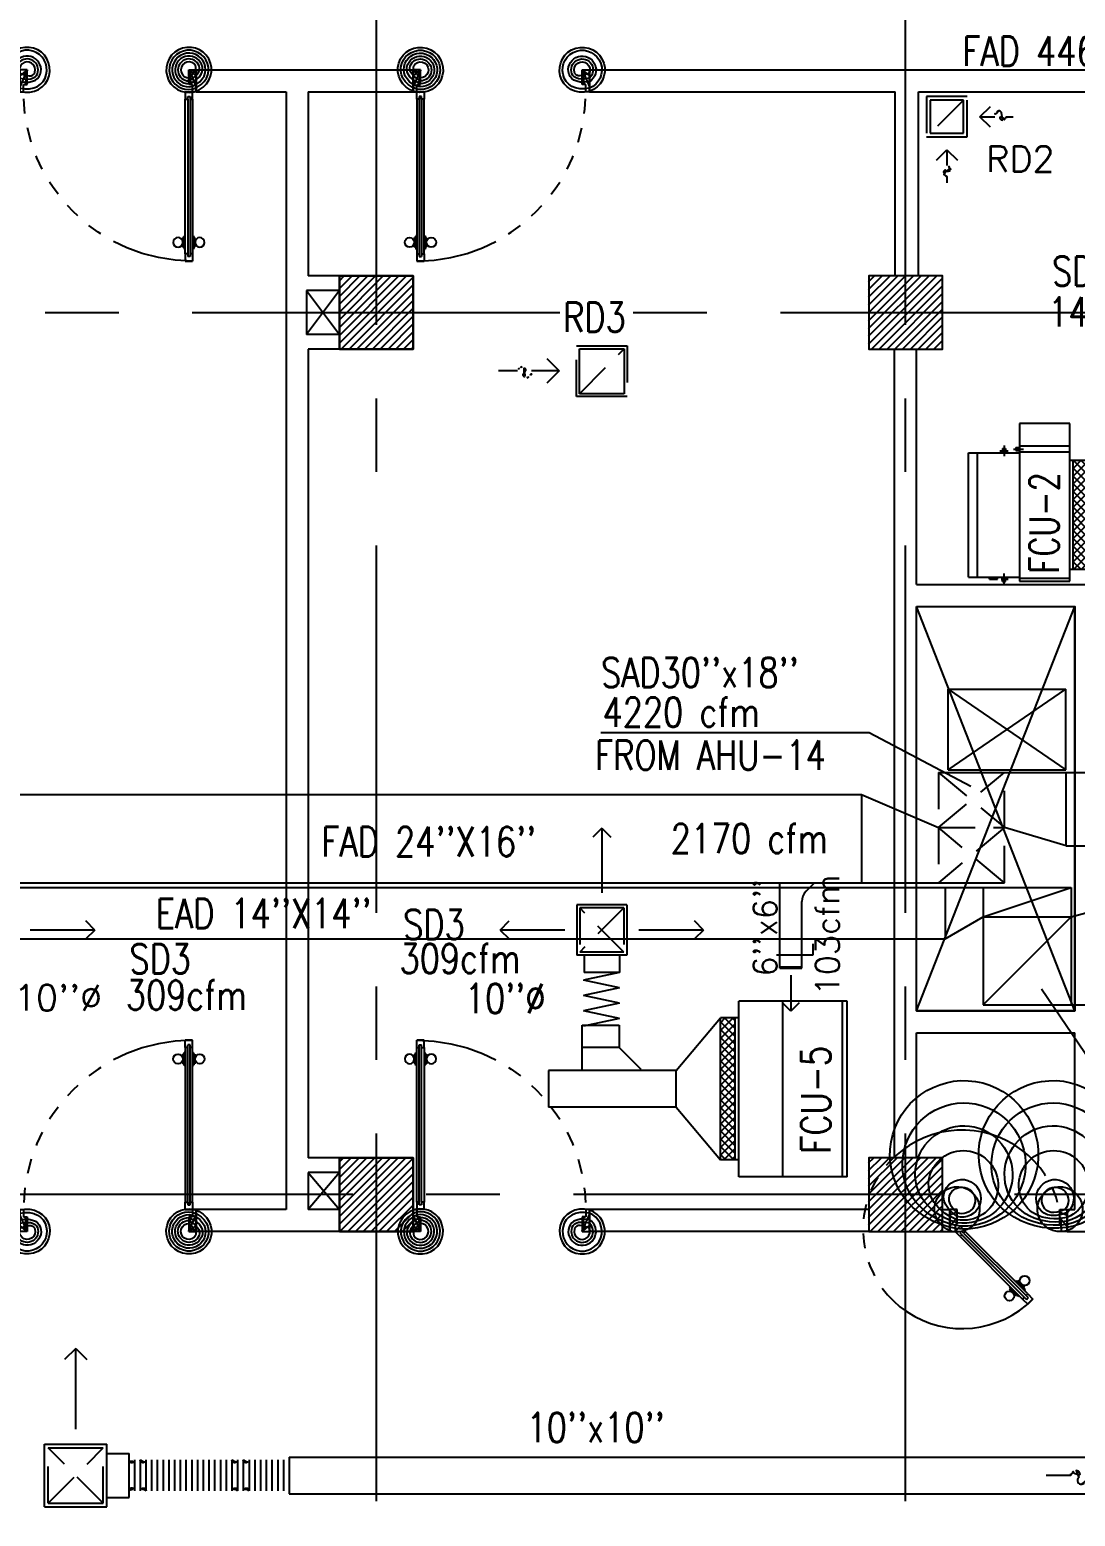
# Model space of a CAD drawing. Extents: x 417866029 to 417866302, y 43498040 to 43498122.
# Drawn here: x 417866052.38 to 417866059.49, y 43498075.72 to 43498085.83 of the extents above; entities that cross this region are included whole.
import ezdxf

# ---------------------------------------------------------------- set-up
doc = ezdxf.new("R2010")
doc.units = 0
doc.header["$MEASUREMENT"] = 0
doc.linetypes.add('CENTERX2', pattern=[4, 2.5, -0.5, 0.5, -0.5])
doc.linetypes.add('HIDDEN', pattern=[0.375, 0.25, -0.125])
doc.layers.get('0').update_dxf_attribs({"linetype": 'CONTINUOUS'})
for name, color, linetype in [('AXES', 11, 'CENTERX2'), ('COL', 7, 'CONTINUOUS'), ('DOOR', 9, 'CONTINUOUS'), ('DUCT', 6, 'CONTINUOUS'), ('EXDUCT', 10, 'CONTINUOUS'), ('FCU', 6, 'CONTINUOUS'), ('FLX', 2, 'CONTINUOUS'), ('HAT', 11, 'CONTINUOUS'), ('M-AC-FLEX', 7, 'CONTINUOUS'), ('M-EGU.', 2, 'CONTINUOUS'), ('M-TEXT', 2, 'CONTINUOUS'), ('PSUPPLY', 3, 'HIDDEN'), ('SHAFT', 9, 'CONTINUOUS'), ('WALL', 9, 'CONTINUOUS')]:
    doc.layers.add(name, color=color, linetype=linetype)
doc.styles.add('ROMANS', font='ROMANS.shx', dxfattribs={"width": 0.6})

# ---------------------------------------------------------------- blocks, each defined once
blk = doc.blocks.new('DOOR80A')
at = {"layer": 'DOOR', "color": 0, "linetype": 'ByBlock'}
for p, q in [((50, 0), (0, 0)), ((0, -150), (0, 0)), ((50, -100), (50, 0)), ((750, 0), (800, 0)), ((750, -100), (750, 0)), ((800, -150), (800, 0)), ((40, -100), (50, -100)), ((40, -150), (40, -100)), ((760, -100), (750, -100)), ((760, -150), (760, -100)), ((0, -150), (40, -150)), ((71, -115), (36, -150)), ((71, -185), (36, -150)), ((80, -148), (69, -159)), ((69, -159), (83, -173)), ((71, -115), (106, -150)), ((83, -173), (71, -185)), ((94, -162), (80, -148)), ((106, -150), (94, -162)), ((800, -150), (760, -150)), ((444, -488), (449, -483)), ((449, -483), (513, -546)), ((458, -492), (465, -485)), ((504, -537), (458, -492)), ((510, -531), (465, -485)), ((409, -523), (404, -528)), ((404, -528), (467, -592)), ((413, -537), (406, -543)), ((452, -589), (406, -543)), ((458, -583), (413, -537)), ((458, -583), (452, -589)), ((472, -587), (467, -592)), ((495, -610), (507, -598)), ((504, -537), (510, -531)), ((507, -598), (522, -612)), ((508, -551), (513, -546)), ((519, -586), (531, -574)), ((519, -586), (533, -600)), ((522, -612), (533, -600)), ((531, -574), (566, -610)), ((495, -610), (531, -645)), ((531, -645), (566, -610)), ((566, -610), (531, -645)), ((566, -610), (531, -645))]:
    blk.add_line(p, q, dxfattribs=at)
at = {"layer": 'DOOR', "linetype": 'ByBlock'}
for p, q in [((0, 0), (0, -150)), ((800, 0), (800, -150)), ((71, -185), (495, -610)), ((83, -173), (507, -598)), ((94, -162), (519, -586)), ((531, -574), (106, -150))]:
    blk.add_line(p, q, dxfattribs=at)
at = {"layer": 'DOOR', "color": 9, "linetype": 'ByBlock'}
for p, q in [((50, -20), (0, -40)), ((50, -57), (0, -114)), ((750, -20), (800, -40)), ((750, -57), (800, -114))]:
    blk.add_line(p, q, dxfattribs=at)
at = {"layer": 'DOOR', "color": 0, "linetype": 'ByBlock'}
for centre in [(510, -485), (406, -589)]:
    blk.add_circle(centre, 32.4, dxfattribs=at)
at = {"layer": 'DOOR', "color": 9, "linetype": 'ByBlock'}
for centre, radius, start, end in [((83, 61), 90.6, 222.1924, 248.8332), ((717, 61), 90.6, 291.1668, 317.8076), ((84, 75), 128, 228.9138, 254.5616), ((93, 163), 237, 247.0019, 259.6432), ((96, 237), 331, 253.1999, 262.0767), ((716, 75), 128, 285.4384, 311.0862), ((707, 163), 237, 280.3568, 292.9981), ((704, 237), 331, 277.9233, 286.8001), ((97, 305), 419, 256.6141, 262.1784), ((98, 371), 505, 258.8249, 263.419), ((50, 0), 154, 251.1053, 256.2858), ((703, 305), 419, 277.8216, 283.3859), ((702, 371), 505, 276.581, 281.1751), ((750, 0), 154, 283.7142, 288.8947)]:
    blk.add_arc(centre, radius, start, end, dxfattribs=at)
at = {"layer": 'DOOR', "linetype": 'HIDDEN', "ltscale": 0.5}
blk.add_arc((85, -136), 675, 315.4463, 358.7997, dxfattribs=at)
at = {"layer": 'WALL'}
for p, q in [((0, 0), (0, -150)), ((800, 0), (800, -150))]:
    blk.add_line(p, q, dxfattribs=at)
blk = doc.blocks.new('DOOR100')
at = {"layer": 'DOOR', "color": 7, "linetype": 'ByBlock'}
for p, q in [((-82, 1128), (-82, 1218)), ((-75, 1218), (-82, 1218)), ((-75, 1250), (-75, 1300)), ((-75, 1300), (-25, 1300)), ((-25, 1300), (-75, 1300)), ((-58, 1250), (-75, 1250)), ((-58, 1250), (-58, 1270)), ((-42, 1270), (-58, 1270)), ((-42, 1250), (-42, 1270)), ((-25, 1250), (-42, 1250)), ((-25, 1250), (-25, 1300)), ((-25, 1218), (-18, 1218)), ((-18, 1128), (-18, 1218)), ((-91, 1205), (-91, 1140)), ((-82, 1205), (-91, 1205)), ((-82, 1140), (-91, 1140)), ((-82, 1205), (-82, 1140)), ((-75, 1128), (-82, 1128)), ((-25, 1128), (-18, 1128)), ((-18, 1205), (-18, 1140)), ((-18, 1205), (-9, 1205)), ((-18, 1140), (-9, 1140)), ((-9, 1205), (-9, 1140)), ((-1200, 0), (-1200, 150)), ((-1200, 150), (-1175, 150)), ((-1200, 150), (-1200, 0)), ((-1150, 0), (-1200, 114)), ((-1175, 150), (-1175, 100)), ((-75, 200), (-58, 200)), ((-75, 150), (-75, 200)), ((-75, 150), (-25, 150)), ((-58, 200), (-58, 180)), ((-58, 180), (-42, 180)), ((-50, 0), (0, 114)), ((-42, 200), (-25, 200)), ((-42, 180), (-42, 200)), ((-25, 200), (-25, 150)), ((0, 150), (-25, 150)), ((-25, 150), (-25, 100)), ((0, 0), (0, 150)), ((0, 150), (0, 0)), ((-1150, 0), (-1200, 40)), ((-1150, 0), (-1200, 0)), ((-1175, 100), (-1150, 100)), ((-1150, 0), (-1163, 100)), ((-1150, 100), (-1150, 0)), ((-50, 100), (-50, 0)), ((-50, 0), (-37, 100)), ((-25, 100), (-50, 100)), ((-50, 0), (0, 40)), ((-50, 0), (0, 0))]:
    blk.add_line(p, q, dxfattribs=at)
at = {"layer": 'DOOR', "linetype": 'ByBlock'}
for p, q in [((-75, 1250), (-75, 200)), ((-58, 200), (-58, 1250)), ((-42, 200), (-42, 1250)), ((-25, 200), (-25, 1250))]:
    blk.add_line(p, q, dxfattribs=at)
at = {"layer": 'DOOR', "color": 7, "linetype": 'ByBlock'}
for centre in [(-124, 1173), (24, 1173)]:
    blk.add_circle(centre, 32.4, dxfattribs=at)
at = {"layer": 'DOOR', "linetype": 'HIDDEN', "ltscale": 0.5}
blk.add_arc((-25, 150), 1150, 90, 180, dxfattribs=at)
at = {"layer": 'DOOR', "color": 7, "linetype": 'ByBlock'}
for centre, radius, start, end in [((-1150, 0), 154, 103.7142, 108.8947), ((-1150, 0), 134, 100.72, 111.8402), ((-50, 0), 134, 68.1598, 79.28), ((-50, 0), 114, 64.0838, 77.3774), ((-50, 0), 154, 71.1053, 76.2858), ((-1150, 0), 94.4, 90, 121.9818), ((-1150, 0), 74.4, 90, 132.2236), ((-1150, 0), 54.4, 90, 156.7926), ((-1150, 0), 34.4, 90, 180), ((-1150, 0), 14.4, 90, 180), ((-50, 0), 94.4, 58.0182, 90), ((-50, 0), 74.4, 47.7764, 90), ((-50, 0), 54.4, 23.2074, 90), ((-50, 0), 34.4, 0, 90), ((-50, 0), 14.4, 0, 90)]:
    blk.add_arc(centre, radius, start, end, dxfattribs=at)
blk = doc.blocks.new('*X42')
at = {"color": 0}
for p, q in [((16890, -2467), (16943, -2414)), ((16890, -2520), (16990, -2420)), ((16990, -2512), (16892, -2414)), ((16990, -2459), (16945, -2414)), ((16990, -2565), (16890, -2465)), ((16890, -2573), (16990, -2473)), ((16990, -2619), (16890, -2519)), ((16890, -2626), (16990, -2526)), ((16990, -2672), (16890, -2572)), ((16890, -2679), (16990, -2579)), ((16990, -2725), (16890, -2625)), ((16890, -2732), (16990, -2632)), ((16990, -2778), (16890, -2678)), ((16890, -2785), (16990, -2685)), ((16990, -2831), (16890, -2731)), ((16890, -2838), (16990, -2738)), ((16990, -2884), (16890, -2784)), ((16890, -2891), (16990, -2791)), ((16990, -2937), (16890, -2837)), ((16890, -2944), (16990, -2844)), ((16990, -2990), (16890, -2890)), ((16890, -2997), (16990, -2897)), ((16990, -3043), (16890, -2943)), ((16890, -3050), (16990, -2950)), ((16990, -3096), (16890, -2996)), ((16890, -3103), (16990, -3003)), ((16990, -3149), (16890, -3049)), ((16944, -3155), (16890, -3102)), ((16892, -3155), (16990, -3056)), ((16945, -3155), (16990, -3109))]:
    blk.add_line(p, q, dxfattribs=at)
blk = doc.blocks.new('WHE06')
at = {"color": 3}
for p, q in [((689, 622), (346, 622)), ((346, 622), (346, 469)), ((689, 469), (689, 622)), ((60, -422), (60, 422)), ((212, 437), (269, 437)), ((232, 452), (232, 422)), ((232, 452), (252, 452)), ((242, 472), (242, 399)), ((252, 452), (252, 422)), ((305, 448), (373, 448)), ((321, 458), (321, 438)), ((321, 458), (346, 458)), ((321, 438), (346, 438)), ((346, 430), (689, 430)), ((811, 371), (689, 371)), ((711, -371), (711, 371)), ((811, -371), (811, 371)), ((242, -472), (242, -399)), ((811, -371), (689, -371)), ((142, -437), (142, -422)), ((142, -437), (197, -437)), ((197, -437), (197, -422)), ((221, -437), (269, -437)), ((232, -452), (232, -422)), ((232, -452), (252, -452)), ((252, -452), (252, -422)), ((346, -430), (689, -430))]:
    blk.add_line(p, q, dxfattribs=at)
at = {"color": 6}
for p, q in [((0, -422), (0, 422)), ((0, 422), (346, 422)), ((346, 469), (346, -451)), ((689, 469), (346, 469)), ((689, -451), (689, 469)), ((0, -422), (346, -422)), ((346, -451), (689, -451))]:
    blk.add_line(p, q, dxfattribs=at)
at = {"color": 11}
blk.add_blockref('*X42', (-16179, 2784), dxfattribs=at)
blk = doc.blocks.new('*X40')
at = {"color": 0}
for p, q in [((-750, 2538), (-672, 2616)), ((-750, 2591), (-725, 2616)), ((-660, 2516), (-750, 2606)), ((-713, 2516), (-750, 2553)), ((-719, 2516), (-619, 2616)), ((-607, 2516), (-707, 2616)), ((-666, 2516), (-566, 2616)), ((-554, 2516), (-654, 2616)), ((-613, 2516), (-513, 2616)), ((-501, 2516), (-601, 2616)), ((-560, 2516), (-460, 2616)), ((-448, 2516), (-548, 2616)), ((-507, 2516), (-407, 2616)), ((-394, 2516), (-494, 2616)), ((-454, 2516), (-354, 2616)), ((-341, 2516), (-441, 2616)), ((-401, 2516), (-301, 2616)), ((-288, 2516), (-388, 2616)), ((-348, 2516), (-248, 2616)), ((-235, 2516), (-335, 2616)), ((-295, 2516), (-195, 2616)), ((-182, 2516), (-282, 2616)), ((-242, 2516), (-142, 2616)), ((-129, 2516), (-229, 2616)), ((-189, 2516), (-89, 2616)), ((-76, 2516), (-176, 2616)), ((-136, 2516), (-36, 2616)), ((-23, 2516), (-123, 2616)), ((-83, 2516), (17, 2616)), ((30, 2516), (-70, 2616)), ((-30, 2516), (70, 2616)), ((83, 2516), (-17, 2616)), ((23, 2516), (123, 2616)), ((136, 2516), (36, 2616)), ((76, 2516), (176, 2616)), ((189, 2516), (89, 2616)), ((129, 2516), (215, 2601)), ((215, 2543), (142, 2616)), ((182, 2516), (215, 2548)), ((215, 2596), (195, 2616))]:
    blk.add_line(p, q, dxfattribs=at)
blk = doc.blocks.new('*X93')
at = {"color": 0}
for p, q in [((42139, 149531), (42598, 149990)), ((42139, 149584), (42545, 149990)), ((42139, 149637), (42492, 149990)), ((42139, 149690), (42439, 149990)), ((42139, 149743), (42386, 149990)), ((42139, 149796), (42333, 149990)), ((42139, 149849), (42280, 149990)), ((42139, 149902), (42227, 149990)), ((42139, 149955), (42174, 149990)), ((42151, 149490), (42639, 149978)), ((42204, 149490), (42639, 149925)), ((42257, 149490), (42639, 149872)), ((42310, 149490), (42639, 149819)), ((42363, 149490), (42639, 149766)), ((42416, 149490), (42639, 149713)), ((42469, 149490), (42639, 149660)), ((42522, 149490), (42639, 149607)), ((42575, 149490), (42639, 149554)), ((42628, 149490), (42639, 149501))]:
    blk.add_line(p, q, dxfattribs=at)
blk = doc.blocks.new('*X92')
at = {"color": 0}
for p, q in [((38539, 149537), (38992, 149990)), ((38539, 149590), (38939, 149990)), ((38539, 149643), (38886, 149990)), ((38539, 149696), (38833, 149990)), ((38539, 149749), (38780, 149990)), ((38539, 149802), (38726, 149990)), ((38539, 149856), (38673, 149990)), ((38539, 149909), (38620, 149990)), ((38539, 149962), (38567, 149990)), ((38545, 149490), (39039, 149984)), ((38598, 149490), (39039, 149931)), ((38651, 149490), (39039, 149878)), ((38704, 149490), (39039, 149825)), ((38757, 149490), (39039, 149772)), ((38810, 149490), (39039, 149719)), ((38863, 149490), (39039, 149666)), ((38916, 149490), (39039, 149613)), ((38969, 149490), (39039, 149560)), ((39022, 149490), (39039, 149507))]:
    blk.add_line(p, q, dxfattribs=at)
blk = doc.blocks.new('*X89')
at = {"color": 0}
for p, q in [((42139, 155524), (42605, 155990)), ((42139, 155577), (42552, 155990)), ((42139, 155630), (42499, 155990)), ((42139, 155683), (42446, 155990)), ((42139, 155736), (42393, 155990)), ((42139, 155789), (42340, 155990)), ((42139, 155842), (42287, 155990)), ((42139, 155895), (42234, 155990)), ((42139, 155948), (42181, 155990)), ((42158, 155490), (42639, 155971)), ((42211, 155490), (42639, 155918)), ((42264, 155490), (42639, 155865)), ((42317, 155490), (42639, 155812)), ((42370, 155490), (42639, 155759)), ((42423, 155490), (42639, 155706)), ((42476, 155490), (42639, 155653)), ((42529, 155490), (42639, 155600)), ((42582, 155490), (42639, 155546)), ((42635, 155490), (42639, 155493))]:
    blk.add_line(p, q, dxfattribs=at)
blk = doc.blocks.new('*X88')
at = {"color": 0}
for p, q in [((38539, 155530), (38999, 155990)), ((38539, 155583), (38946, 155990)), ((38539, 155636), (38893, 155990)), ((38539, 155689), (38840, 155990)), ((38539, 155742), (38787, 155990)), ((38539, 155795), (38734, 155990)), ((38539, 155848), (38681, 155990)), ((38539, 155901), (38628, 155990)), ((38539, 155954), (38575, 155990)), ((38552, 155490), (39039, 155977)), ((38605, 155490), (39039, 155924)), ((38658, 155490), (39039, 155871)), ((38711, 155490), (39039, 155818)), ((38764, 155490), (39039, 155765)), ((38817, 155490), (39039, 155712)), ((38870, 155490), (39039, 155659)), ((38923, 155490), (39039, 155606)), ((38976, 155490), (39039, 155553)), ((39029, 155490), (39039, 155500))]:
    blk.add_line(p, q, dxfattribs=at)
blk = doc.blocks.new('COL50')
at = {"layer": 'COL'}
blk.add_lwpolyline([(-250, 250), (-250, -250), (250, -250), (250, 250)], close=True, dxfattribs=at)

msp = doc.modelspace()

# ---------------------------------------------------------------- linework, layer by layer
at = {"layer": 'AXES'}
for p, q in [((417866054.734, 43498039.822), (417866054.734, 43498118.3)), ((417866058.334, 43498039.822), (417866058.334, 43498118.3)), ((417866029.482, 43498083.906), (417866098.574, 43498083.906)), ((417866098.574, 43498077.906), (417866029.482, 43498077.906))]:
    msp.add_line(p, q, dxfattribs=at)
at = {"layer": 'COL'}
for points in [[(417866054.484, 43498084.156), (417866054.484, 43498083.656), (417866054.984, 43498083.656), (417866054.984, 43498084.156)], [(417866054.484, 43498078.156), (417866054.484, 43498077.656), (417866054.984, 43498077.656), (417866054.984, 43498078.156)]]:
    msp.add_lwpolyline(points, close=True, dxfattribs=at)
at = {"layer": 'DUCT', "linetype": 'ByBlock'}
for p, q in [((417866058.623, 43498081.345), (417866059.423, 43498080.795)), ((417866058.623, 43498080.795), (417866059.423, 43498081.345)), ((417866058.623, 43498080.795), (417866058.623, 43498081.345)), ((417866059.423, 43498080.795), (417866059.423, 43498081.345)), ((417866058.557, 43498080.778), (417866061.031, 43498080.778)), ((417866059.426, 43498080.278), (417866059.426, 43498080.778)), ((417866049.855, 43498080.628), (417866058.034, 43498080.628)), ((417866058.034, 43498080.628), (417866058.034, 43498080.028)), ((417866058.034, 43498080.628), (417866058.557, 43498080.403)), ((417866059.426, 43498080.278), (417866059.007, 43498080.403)), ((417866059.426, 43498080.278), (417866061.031, 43498080.278)), ((417866049.855, 43498080.028), (417866059.007, 43498080.028)), ((417866057.478, 43498079.446), (417866057.478, 43498080.028)), ((417866057.657, 43498079.97), (417866057.712, 43498080.024)), ((417866057.628, 43498079.446), (417866057.628, 43498079.899)), ((417866057.705, 43498079.537), (417866057.705, 43498079.612)), ((417866057.456, 43498079.537), (417866057.705, 43498079.537)), ((417866057.478, 43498079.455), (417866057.628, 43498079.455)), ((417866057.478, 43498079.446), (417866057.628, 43498079.446)), ((417866056.135, 43498078.758), (417866056.135, 43498079.058)), ((417866056.135, 43498079.058), (417866056.385, 43498079.058)), ((417866056.385, 43498079.058), (417866056.385, 43498078.908)), ((417866056.774, 43498078.75), (417866057.075, 43498079.108)), ((417866056.385, 43498078.908), (417866056.135, 43498078.908)), ((417866056.535, 43498078.758), (417866056.385, 43498078.908)), ((417866056.774, 43498078.75), (417866055.904, 43498078.75)), ((417866055.904, 43498078.75), (417866055.904, 43498078.5)), ((417866056.774, 43498078.5), (417866056.774, 43498078.75)), ((417866056.774, 43498078.5), (417866055.904, 43498078.5)), ((417866056.774, 43498078.5), (417866057.075, 43498078.143)), ((417866054.141, 43498076.121), (417866062.452, 43498076.121)), ((417866054.141, 43498076.121), (417866054.141, 43498075.871)), ((417866054.141, 43498075.871), (417866062.452, 43498075.871))]:
    msp.add_line(p, q, dxfattribs=at)
at = {"layer": 'DUCT'}
for p, q in [((417866058.623, 43498081.345), (417866059.423, 43498081.345)), ((417866058.623, 43498080.795), (417866059.423, 43498080.795))]:
    msp.add_line(p, q, dxfattribs=at)
at = {"layer": 'DUCT', "linetype": 'HIDDEN'}
for p, q in [((417866058.557, 43498080.778), (417866058.557, 43498080.028)), ((417866058.557, 43498080.403), (417866059.007, 43498080.778)), ((417866058.557, 43498080.778), (417866059.007, 43498080.403)), ((417866059.007, 43498080.028), (417866059.007, 43498080.778)), ((417866058.557, 43498080.403), (417866059.007, 43498080.403)), ((417866059.007, 43498080.403), (417866058.557, 43498080.028)), ((417866059.007, 43498080.028), (417866058.557, 43498080.403))]:
    msp.add_line(p, q, dxfattribs=at)
at = {"layer": 'DUCT', "color": 2, "linetype": 'ByBlock'}
for p, q in [((417866056.388, 43498079.416), (417866056.143, 43498079.364)), ((417866056.388, 43498079.312), (417866056.143, 43498079.364)), ((417866056.388, 43498079.312), (417866056.143, 43498079.26)), ((417866056.388, 43498079.208), (417866056.143, 43498079.26)), ((417866056.388, 43498079.208), (417866056.143, 43498079.156)), ((417866056.388, 43498079.104), (417866056.143, 43498079.156)), ((417866056.388, 43498079.104), (417866056.143, 43498079.052))]:
    msp.add_line(p, q, dxfattribs=at)
at = {"layer": 'DUCT', "linetype": 'ByBlock'}
msp.add_arc((417866057.728, 43498079.899), 0.1, 135.0297, 180, dxfattribs=at)
at = {"layer": 'EXDUCT', "linetype": 'ByBlock'}
for p, q in [((417866047.534, 43498079.996), (417866058.861, 43498079.996)), ((417866058.602, 43498079.996), (417866058.602, 43498079.646)), ((417866058.836, 43498079.996), (417866059.461, 43498079.996)), ((417866058.861, 43498079.996), (417866058.861, 43498079.196)), ((417866059.461, 43498079.996), (417866059.461, 43498079.196)), ((417866059.461, 43498079.796), (417866060.013, 43498079.946)), ((417866058.602, 43498079.646), (417866058.861, 43498079.796)), ((417866058.861, 43498079.796), (417866059.461, 43498079.796)), ((417866047.534, 43498079.646), (417866058.602, 43498079.646)), ((417866058.861, 43498079.196), (417866059.461, 43498079.196)), ((417866059.295, 43498079.196), (417866067.772, 43498079.196))]:
    msp.add_line(p, q, dxfattribs=at)
at = {"layer": 'EXDUCT', "color": 2, "linetype": 'ByBlock'}
for p, q in [((417866058.861, 43498079.796), (417866059.461, 43498079.996)), ((417866058.861, 43498079.196), (417866059.461, 43498079.796))]:
    msp.add_line(p, q, dxfattribs=at)
at = {"layer": 'FCU', "color": 6}
for p, q in [((417866057.2, 43498078.028), (417866057.2, 43498079.222)), ((417866057.937, 43498079.222), (417866057.2, 43498079.222)), ((417866057.5, 43498078.028), (417866057.5, 43498079.222)), ((417866057.937, 43498078.028), (417866057.937, 43498079.222)), ((417866057.937, 43498078.028), (417866057.2, 43498078.028))]:
    msp.add_line(p, q, dxfattribs=at)
at = {"layer": 'FCU', "color": 3}
for p, q in [((417866057.905, 43498078.028), (417866057.905, 43498079.222)), ((417866057.075, 43498078.143), (417866057.075, 43498079.108)), ((417866057.2, 43498079.108), (417866057.075, 43498079.108)), ((417866057.175, 43498078.143), (417866057.175, 43498079.108)), ((417866057.2, 43498078.143), (417866057.075, 43498078.143))]:
    msp.add_line(p, q, dxfattribs=at)
at = {"layer": 'FLX'}
for p, q in [((417866057.553, 43498079.398), (417866057.553, 43498079.153)), ((417866057.553, 43498079.153), (417866057.496, 43498079.21)), ((417866057.609, 43498079.21), (417866057.553, 43498079.153))]:
    msp.add_line(p, q, dxfattribs=at)
at = {"layer": 'M-AC-FLEX', "color": 11}
for p, q in [((417866053.09, 43498076.102), (417866053.09, 43498075.891)), ((417866053.128, 43498076.102), (417866053.128, 43498075.891)), ((417866053.128, 43498076.102), (417866053.128, 43498075.891)), ((417866053.167, 43498076.102), (417866053.167, 43498075.891)), ((417866053.167, 43498076.102), (417866053.167, 43498075.891)), ((417866053.205, 43498076.102), (417866053.205, 43498075.891)), ((417866053.244, 43498076.102), (417866053.244, 43498075.891)), ((417866053.283, 43498076.102), (417866053.283, 43498075.891)), ((417866053.322, 43498076.102), (417866053.322, 43498075.891)), ((417866053.361, 43498076.102), (417866053.361, 43498075.891)), ((417866053.4, 43498076.102), (417866053.4, 43498075.891)), ((417866053.439, 43498076.102), (417866053.439, 43498075.891)), ((417866053.478, 43498076.102), (417866053.478, 43498075.891)), ((417866053.517, 43498076.102), (417866053.517, 43498075.891)), ((417866053.556, 43498076.102), (417866053.556, 43498075.891)), ((417866053.595, 43498076.102), (417866053.595, 43498075.891)), ((417866053.634, 43498076.102), (417866053.634, 43498075.891)), ((417866053.673, 43498076.102), (417866053.673, 43498075.891)), ((417866053.712, 43498076.102), (417866053.712, 43498075.891)), ((417866053.751, 43498076.102), (417866053.751, 43498075.891)), ((417866053.79, 43498076.102), (417866053.79, 43498075.891)), ((417866053.79, 43498076.102), (417866053.79, 43498075.891)), ((417866053.79, 43498076.102), (417866053.79, 43498075.891)), ((417866053.829, 43498076.102), (417866053.829, 43498075.891)), ((417866053.829, 43498076.102), (417866053.829, 43498075.891)), ((417866053.829, 43498076.102), (417866053.829, 43498075.891)), ((417866053.868, 43498076.102), (417866053.868, 43498075.891)), ((417866053.907, 43498076.102), (417866053.907, 43498075.891)), ((417866053.946, 43498076.102), (417866053.946, 43498075.891)), ((417866053.985, 43498076.102), (417866053.985, 43498075.891)), ((417866054.024, 43498076.102), (417866054.024, 43498075.891)), ((417866054.063, 43498076.102), (417866054.063, 43498075.891)), ((417866054.102, 43498076.102), (417866054.102, 43498075.891))]:
    msp.add_line(p, q, dxfattribs=at)
at = {"layer": 'M-AC-FLEX'}
for points in [[(417866053.052, 43498076.096, 0.866419), (417866053.09, 43498076.102, -1.018005), (417866053.128, 43498076.102)], [(417866053.322, 43498076.102, -1), (417866053.283, 43498076.102, 1), (417866053.244, 43498076.102, -1), (417866053.205, 43498076.102, 1.018005), (417866053.167, 43498076.102)], [(417866053.283, 43498076.102, 1), (417866053.322, 43498076.102, -1), (417866053.361, 43498076.102)], [(417866053.4, 43498076.102, -1), (417866053.361, 43498076.102, 1), (417866053.322, 43498076.102)], [(417866053.361, 43498076.102, 1), (417866053.4, 43498076.102, -1), (417866053.439, 43498076.102)], [(417866053.478, 43498076.102, -1), (417866053.439, 43498076.102, 1), (417866053.4, 43498076.102)], [(417866053.439, 43498076.102, 1), (417866053.478, 43498076.102, -0.998253), (417866053.517, 43498076.102, -0.998253)], [(417866053.556, 43498076.102, -1), (417866053.517, 43498076.102, 0.998253), (417866053.478, 43498076.102, 0.998253)], [(417866053.517, 43498076.102, 1), (417866053.556, 43498076.102, -1), (417866053.595, 43498076.102)], [(417866053.634, 43498076.102, -1), (417866053.595, 43498076.102, 1), (417866053.556, 43498076.102)], [(417866053.595, 43498076.102, 1), (417866053.634, 43498076.102, -1), (417866053.673, 43498076.102)], [(417866053.712, 43498076.102, -1), (417866053.673, 43498076.102, 1), (417866053.634, 43498076.102)], [(417866053.673, 43498076.102, 1), (417866053.712, 43498076.102, -1), (417866053.751, 43498076.102, 1), (417866053.79, 43498076.102, -1.018005), (417866053.829, 43498076.102)], [(417866053.946, 43498076.102, -1), (417866053.907, 43498076.102, 1), (417866053.868, 43498076.102, -1), (417866053.829, 43498076.102, 1.018005), (417866053.79, 43498076.102)], [(417866053.907, 43498076.102, 1), (417866053.946, 43498076.102, -1), (417866053.985, 43498076.102)], [(417866054.024, 43498076.102, -1), (417866053.985, 43498076.102, 1), (417866053.946, 43498076.102)], [(417866053.985, 43498076.102, 1), (417866054.024, 43498076.102, -1), (417866054.063, 43498076.102)], [(417866054.102, 43498076.102, -1), (417866054.063, 43498076.102, 1), (417866054.024, 43498076.102)], [(417866054.063, 43498076.102, 1), (417866054.102, 43498076.102, -0.998253), (417866054.141, 43498076.102, -0.998253)], [(417866054.141, 43498076.102, 0.99702), (417866054.102, 43498076.102)], [(417866053.052, 43498075.896, -0.866419), (417866053.09, 43498075.891, 1.018005), (417866053.128, 43498075.891)], [(417866053.322, 43498075.891, 1), (417866053.283, 43498075.891, -1), (417866053.244, 43498075.891, 1), (417866053.205, 43498075.891, -1.018005), (417866053.167, 43498075.891)], [(417866053.283, 43498075.891, -1), (417866053.322, 43498075.891, 1), (417866053.361, 43498075.891)], [(417866053.4, 43498075.891, 1), (417866053.361, 43498075.891, -1), (417866053.322, 43498075.891)], [(417866053.361, 43498075.891, -1), (417866053.4, 43498075.891, 1), (417866053.439, 43498075.891)], [(417866053.478, 43498075.891, 1), (417866053.439, 43498075.891, -1), (417866053.4, 43498075.891)], [(417866053.439, 43498075.891, -1), (417866053.478, 43498075.891, 1), (417866053.517, 43498075.891)], [(417866053.556, 43498075.891, 1), (417866053.517, 43498075.891, -1), (417866053.478, 43498075.891)], [(417866053.517, 43498075.891, -1), (417866053.556, 43498075.891, 1), (417866053.595, 43498075.891)], [(417866053.634, 43498075.891, 1), (417866053.595, 43498075.891, -1), (417866053.556, 43498075.891)], [(417866053.595, 43498075.891, -1), (417866053.634, 43498075.891, 1), (417866053.673, 43498075.891)], [(417866053.712, 43498075.891, 1), (417866053.673, 43498075.891, -1), (417866053.634, 43498075.891)], [(417866053.673, 43498075.891, -1), (417866053.712, 43498075.891, 1), (417866053.751, 43498075.891, -1), (417866053.79, 43498075.891, 1.018005), (417866053.829, 43498075.891)], [(417866053.946, 43498075.891, 1), (417866053.907, 43498075.891, -1), (417866053.868, 43498075.891, 1), (417866053.829, 43498075.891, -1.018005), (417866053.79, 43498075.891)], [(417866053.907, 43498075.891, -1), (417866053.946, 43498075.891, 1), (417866053.985, 43498075.891)], [(417866054.024, 43498075.891, 1), (417866053.985, 43498075.891, -1), (417866053.946, 43498075.891)], [(417866053.985, 43498075.891, -1), (417866054.024, 43498075.891, 1), (417866054.063, 43498075.891)], [(417866054.102, 43498075.891, 1), (417866054.063, 43498075.891, -1), (417866054.024, 43498075.891)], [(417866054.063, 43498075.891, -1), (417866054.102, 43498075.891, 1), (417866054.141, 43498075.891)], [(417866054.141, 43498075.891, -1.00175), (417866054.102, 43498075.891)]]:
    msp.add_lwpolyline(points, format="xyb", dxfattribs=at)
for centre, start, end in [((417866053.148, 43498076.102), 180, 331.5686), ((417866053.148, 43498076.102), 208.4314, 0), ((417866053.771, 43498076.102), 180, 331.5686), ((417866053.771, 43498076.102), 208.4314, 0), ((417866053.848, 43498076.102), 180, 331.5686), ((417866053.848, 43498076.102), 208.4314, 0), ((417866053.148, 43498075.891), 28.4314, 180.0178), ((417866053.148, 43498075.891), 28.4314, 180.0178), ((417866053.148, 43498075.891), 359.9822, 151.5686), ((417866053.148, 43498075.891), 359.9822, 151.5686), ((417866053.771, 43498075.891), 28.4314, 180.0178), ((417866053.771, 43498075.891), 28.4314, 180.0178), ((417866053.771, 43498075.891), 359.9822, 151.5686), ((417866053.771, 43498075.891), 359.9822, 151.5686), ((417866053.848, 43498075.891), 28.4314, 180.0178), ((417866053.848, 43498075.891), 28.4314, 180.0178), ((417866053.848, 43498075.891), 359.9822, 151.5686), ((417866053.848, 43498075.891), 359.9822, 151.5686)]:
    msp.add_arc(centre, 0.0195, start, end, dxfattribs=at)
at = {"layer": 'M-EGU.', "linetype": 'HIDDEN'}
for p, q in [((417866058.752, 43498085.375), (417866058.477, 43498085.375)), ((417866058.477, 43498085.375), (417866058.477, 43498085.1)), ((417866058.727, 43498085.35), (417866058.502, 43498085.125)), ((417866058.752, 43498085.1), (417866058.752, 43498085.375)), ((417866058.477, 43498085.1), (417866058.752, 43498085.1)), ((417866056.096, 43498083.334), (417866056.096, 43498083.679)), ((417866056.096, 43498083.679), (417866056.44, 43498083.679)), ((417866056.116, 43498083.354), (417866056.42, 43498083.659)), ((417866056.44, 43498083.679), (417866056.44, 43498083.334)), ((417866056.44, 43498083.334), (417866056.096, 43498083.334)), ((417866056.418, 43498079.857), (417866056.118, 43498079.556)), ((417866056.418, 43498079.556), (417866056.118, 43498079.857)), ((417866056.118, 43498079.857), (417866056.118, 43498079.556)), ((417866056.418, 43498079.857), (417866056.118, 43498079.857)), ((417866056.418, 43498079.857), (417866056.418, 43498079.556)), ((417866056.418, 43498079.556), (417866056.118, 43498079.556)), ((417866052.501, 43498075.808), (417866052.877, 43498076.184)), ((417866052.877, 43498075.808), (417866052.501, 43498076.184)), ((417866052.501, 43498076.184), (417866052.877, 43498076.184)), ((417866052.501, 43498075.808), (417866052.501, 43498076.184)), ((417866052.877, 43498075.808), (417866052.877, 43498076.184)), ((417866052.501, 43498075.808), (417866052.877, 43498075.808))]:
    msp.add_line(p, q, dxfattribs=at)
at = {"layer": 'M-EGU.'}
for p, q in [((417866058.727, 43498085.35), (417866058.502, 43498085.35)), ((417866058.502, 43498085.35), (417866058.502, 43498085.125)), ((417866058.727, 43498085.125), (417866058.727, 43498085.35)), ((417866058.84, 43498085.237), (417866058.911, 43498085.308)), ((417866058.911, 43498085.167), (417866058.84, 43498085.237)), ((417866058.84, 43498085.237), (417866058.941, 43498085.237)), ((417866059.021, 43498085.237), (417866059.065, 43498085.237)), ((417866058.502, 43498085.125), (417866058.727, 43498085.125)), ((417866058.544, 43498084.942), (417866058.615, 43498085.012)), ((417866058.615, 43498085.012), (417866058.615, 43498084.906)), ((417866058.615, 43498085.012), (417866058.686, 43498084.942)), ((417866058.615, 43498084.83), (417866058.615, 43498084.787)), ((417866056.116, 43498083.354), (417866056.116, 43498083.659)), ((417866056.116, 43498083.659), (417866056.42, 43498083.659)), ((417866056.42, 43498083.659), (417866056.42, 43498083.354)), ((417866055.694, 43498083.51), (417866055.564, 43498083.51)), ((417866055.978, 43498083.51), (417866055.789, 43498083.51)), ((417866055.893, 43498083.594), (417866055.978, 43498083.51)), ((417866055.978, 43498083.51), (417866055.893, 43498083.425)), ((417866056.42, 43498083.354), (417866056.116, 43498083.354)), ((417866056.268, 43498080.398), (417866056.207, 43498080.337)), ((417866056.268, 43498080.398), (417866056.268, 43498079.959)), ((417866056.268, 43498080.398), (417866056.329, 43498080.337)), ((417866056.098, 43498079.877), (417866056.098, 43498079.536)), ((417866056.438, 43498079.877), (417866056.098, 43498079.877)), ((417866056.438, 43498079.877), (417866056.438, 43498079.536)), ((417866052.819, 43498079.706), (417866052.758, 43498079.768)), ((417866055.577, 43498079.706), (417866055.638, 43498079.768)), ((417866056.959, 43498079.706), (417866056.898, 43498079.768)), ((417866052.819, 43498079.706), (417866052.38, 43498079.706)), ((417866052.819, 43498079.706), (417866052.758, 43498079.645)), ((417866056.016, 43498079.706), (417866055.577, 43498079.706)), ((417866055.577, 43498079.706), (417866055.638, 43498079.645)), ((417866056.959, 43498079.706), (417866056.52, 43498079.706)), ((417866056.959, 43498079.706), (417866056.898, 43498079.645)), ((417866056.438, 43498079.536), (417866056.098, 43498079.536)), ((417866056.148, 43498079.536), (417866056.148, 43498079.416)), ((417866056.388, 43498079.536), (417866056.388, 43498079.416)), ((417866056.388, 43498079.416), (417866056.148, 43498079.416)), ((417866052.689, 43498076.86), (417866052.612, 43498076.784)), ((417866052.689, 43498076.312), (417866052.689, 43498076.86)), ((417866052.689, 43498076.86), (417866052.765, 43498076.784)), ((417866052.476, 43498076.209), (417866052.902, 43498076.209)), ((417866052.476, 43498075.783), (417866052.476, 43498076.209)), ((417866052.902, 43498075.783), (417866052.902, 43498076.209)), ((417866052.902, 43498076.146), (417866053.052, 43498076.146)), ((417866053.052, 43498075.846), (417866053.052, 43498076.146)), ((417866059.453, 43498075.995), (417866059.291, 43498075.995)), ((417866052.902, 43498075.846), (417866053.052, 43498075.846)), ((417866052.476, 43498075.783), (417866052.902, 43498075.783))]:
    msp.add_line(p, q, dxfattribs=at)
for points in [[(417866059.021, 43498085.237, -0.1324), (417866059.009, 43498085.221, -0.15664), (417866058.994, 43498085.215, -0.736612), (417866058.981, 43498085.247, 0.774232), (417866058.967, 43498085.277, 0.203349), (417866058.946, 43498085.263, 0.193808), (417866058.941, 43498085.237)], [(417866058.615, 43498084.83, -0.187862), (417866058.596, 43498084.842, -0.202645), (417866058.592, 43498084.861, -0.616915), (417866058.617, 43498084.87, 0.668708), (417866058.64, 43498084.879, 0.194285), (417866058.633, 43498084.897, 0.186051), (417866058.615, 43498084.906)], [(417866059.453, 43498075.995, -0.1324), (417866059.47, 43498076.019, -0.15664), (417866059.493, 43498076.029, -0.736612), (417866059.512, 43498075.982, 0.774232), (417866059.533, 43498075.936, 0.203349), (417866059.565, 43498075.957, 0.193808), (417866059.573, 43498075.995)]]:
    msp.add_lwpolyline(points, format="xyb", dxfattribs=at)
for centre, radius, start, end in [((417866055.736, 43498083.494), 0.0451, 130.2112, 160.3796), ((417866055.728, 43498083.504), 0.0327, 94.6011, 130.2111), ((417866055.727, 43498083.515), 0.0213, 309.098, 94.6011), ((417866055.754, 43498083.483), 0.0207, 129.098, 280.0907), ((417866055.748, 43498083.502), 0.0422, 326.0679, 9.9416), ((417866055.751, 43498083.5), 0.0386, 280.0908, 326.068)]:
    msp.add_arc(centre, radius, start, end, dxfattribs=at)
at = {"layer": 'PSUPPLY', "linetype": 'Continuous'}
for p, q in [((417866058.087, 43498081.048), (417866056.262, 43498081.048)), ((417866058.777, 43498080.681), (417866058.087, 43498081.048)), ((417866059.258, 43498079.305), (417866059.778, 43498078.538))]:
    msp.add_line(p, q, dxfattribs=at)
at = {"layer": 'SHAFT', "linetype": 'ByBlock'}
for p, q in [((417866054.484, 43498084.056), (417866054.259, 43498083.756)), ((417866054.259, 43498084.056), (417866054.484, 43498083.756))]:
    msp.add_line(p, q, dxfattribs=at)
at = {"layer": 'SHAFT', "linetype": 'Continuous'}
for p, q in [((417866059.484, 43498079.156), (417866058.409, 43498081.906)), ((417866058.409, 43498079.156), (417866059.484, 43498081.906))]:
    msp.add_line(p, q, dxfattribs=at)
at = {"layer": 'WALL'}
for p, q in [((417866053.509, 43498085.556), (417866054.984, 43498085.556)), ((417866053.509, 43498085.556), (417866053.509, 43498085.406)), ((417866056.184, 43498085.556), (417866059.634, 43498085.556)), ((417866053.509, 43498085.406), (417866054.121, 43498085.406)), ((417866054.121, 43498085.406), (417866054.121, 43498077.806)), ((417866054.271, 43498085.406), (417866054.271, 43498084.156)), ((417866054.271, 43498085.406), (417866054.984, 43498085.406)), ((417866056.184, 43498085.406), (417866058.262, 43498085.406)), ((417866058.262, 43498084.156), (417866058.262, 43498085.406)), ((417866058.421, 43498084.156), (417866058.421, 43498085.406)), ((417866058.421, 43498085.406), (417866059.634, 43498085.406)), ((417866054.259, 43498084.056), (417866054.259, 43498083.756)), ((417866054.271, 43498083.656), (417866054.271, 43498078.156)), ((417866058.259, 43498081.981), (417866058.259, 43498083.656)), ((417866058.409, 43498082.056), (417866058.409, 43498083.656)), ((417866058.259, 43498078.156), (417866058.259, 43498081.981)), ((417866058.409, 43498079.156), (417866058.409, 43498081.906)), ((417866058.409, 43498078.156), (417866058.409, 43498079.006)), ((417866054.271, 43498078.056), (417866054.271, 43498077.806)), ((417866054.121, 43498077.806), (417866053.509, 43498077.806)), ((417866053.509, 43498077.806), (417866053.509, 43498077.656)), ((417866054.484, 43498077.806), (417866054.271, 43498077.806)), ((417866058.084, 43498077.806), (417866056.184, 43498077.806)), ((417866058.584, 43498077.806), (417866058.634, 43498077.806)), ((417866058.634, 43498077.656), (417866058.634, 43498077.806)), ((417866059.434, 43498077.806), (417866059.484, 43498077.806)), ((417866059.434, 43498077.656), (417866059.434, 43498077.806)), ((417866053.659, 43498077.656), (417866053.509, 43498077.656)), ((417866054.484, 43498077.656), (417866053.509, 43498077.656)), ((417866058.084, 43498077.656), (417866056.184, 43498077.656)), ((417866058.584, 43498077.656), (417866058.634, 43498077.656)), ((417866059.434, 43498077.656), (417866059.634, 43498077.656))]:
    msp.add_line(p, q, dxfattribs=at)
at = {"layer": 'WALL', "linetype": 'ByBlock'}
for p, q in [((417866054.984, 43498085.406), (417866054.984, 43498085.556)), ((417866056.184, 43498085.406), (417866056.184, 43498085.556)), ((417866054.484, 43498084.156), (417866054.271, 43498084.156)), ((417866054.484, 43498084.056), (417866054.259, 43498084.056)), ((417866054.484, 43498083.756), (417866054.259, 43498083.756)), ((417866054.484, 43498083.656), (417866054.271, 43498083.656)), ((417866058.409, 43498082.056), (417866059.634, 43498082.056)), ((417866058.409, 43498081.906), (417866059.484, 43498081.906)), ((417866059.484, 43498079.156), (417866059.484, 43498081.906)), ((417866058.409, 43498079.156), (417866059.484, 43498079.156)), ((417866058.409, 43498079.006), (417866059.484, 43498079.006)), ((417866059.484, 43498077.806), (417866059.484, 43498079.006)), ((417866054.484, 43498078.156), (417866054.271, 43498078.156)), ((417866054.484, 43498078.056), (417866054.271, 43498078.056)), ((417866054.484, 43498078.056), (417866054.271, 43498077.806)), ((417866054.271, 43498078.056), (417866054.484, 43498077.806)), ((417866056.184, 43498077.806), (417866056.184, 43498077.656))]:
    msp.add_line(p, q, dxfattribs=at)
at = {"layer": 'WALL', "linetype": 'ByBlock', "ltscale": 0.3}
for points in [[(417866054.484, 43498084.156), (417866054.984, 43498084.156), (417866054.984, 43498083.656), (417866054.484, 43498083.656)], [(417866058.584, 43498084.156), (417866058.084, 43498084.156), (417866058.084, 43498083.656), (417866058.584, 43498083.656)], [(417866054.984, 43498077.656), (417866054.484, 43498077.656), (417866054.484, 43498078.156), (417866054.984, 43498078.156)], [(417866058.584, 43498078.156), (417866058.084, 43498078.156), (417866058.084, 43498077.656), (417866058.584, 43498077.656)]]:
    msp.add_lwpolyline(points, close=True, dxfattribs=at)
at = {"layer": 'WALL'}
msp.add_lwpolyline([(417866058.409, 43498081.906), (417866059.484, 43498081.906), (417866059.484, 43498079.156), (417866058.409, 43498079.156)], close=True, dxfattribs=at)

# ---------------------------------------------------------------- block references
at = {"layer": 'COL', "xscale": 0.0009999871253967285, "yscale": 0.001000002026557922, "zscale": 0.001}
for p in [(417866058.334, 43498083.906), (417866058.334, 43498077.906)]:
    msp.add_blockref('COL50', p, dxfattribs=at)
at = {"layer": 'DOOR', "yscale": 0.001000002026557922, "zscale": 0.001, "rotation": 180}
for p, xscale in [((417866053.509, 43498085.556), -0.0009999871253967285), ((417866054.984, 43498085.556), 0.0009999871253967285)]:
    msp.add_blockref('DOOR100', p, dxfattribs=dict(at, xscale=xscale))
at = {"layer": 'DOOR', "yscale": 0.001000002026557922, "zscale": 0.001}
for p, xscale in [((417866053.509, 43498077.656), 0.0009999871253967285), ((417866054.984, 43498077.656), -0.0009999871253967285)]:
    msp.add_blockref('DOOR100', p, dxfattribs=dict(at, xscale=xscale))
at = {"layer": 'DOOR', "color": 7, "linetype": 'ByBlock', "xscale": 0.0009999871253967285, "yscale": 0.001000002026557922, "zscale": 0.001}
msp.add_blockref('DOOR80A', (417866058.634, 43498077.806), dxfattribs=at)
at = {"layer": 'FCU', "linetype": 'ByBlock', "xscale": 0.0009999871253967285, "yscale": 0.001000002026557922, "zscale": 0.001}
msp.add_blockref('WHE06', (417866058.762, 43498082.529), dxfattribs=at)
at = {"layer": 'FCU', "color": 11, "extrusion": (0, 0, -1), "xscale": 0.001000002026557922, "yscale": 0.001000002026557922, "zscale": -0.001, "rotation": 90}
msp.add_blockref('*X40', (-417866054.559, 43498078.893), dxfattribs=at)
at = {"layer": 'HAT', "xscale": 0.0009999871253967285, "yscale": 0.001000002026557922, "zscale": 0.001}
for name in ['*X88', '*X89', '*X92', '*X93']:
    msp.add_blockref(name, (417866015.944, 43497928.167), dxfattribs=at)

# ---------------------------------------------------------------- texts
at = {"layer": 'M-TEXT', "style": 'ROMANS', "width": 0.8}
for s, p in [('FAD 446cfm', (417866058.721, 43498085.584)), ('SD2', (417866059.33, 43498084.088)), ('140cfm', (417866059.304, 43498083.81)), ('RD3', (417866056.005, 43498083.775)), ("SAD30''x18''", (417866056.263, 43498081.357)), ('4220 cfm', (417866056.273, 43498081.088)), ('FROM AHU-14', (417866056.222, 43498080.796)), ("FAD 24''X16''", (417866054.361, 43498080.207)), ('2170 cfm', (417866056.736, 43498080.228)), ("EAD 14''X14''", (417866053.235, 43498079.719)), ('SD3', (417866054.917, 43498079.644)), ('SD3', (417866053.055, 43498079.41)), ('309cfm', (417866054.892, 43498079.412)), ('309cfm', (417866053.03, 43498079.164)), ("10''%%c", (417866055.336, 43498079.141)), ("10''x10''", (417866055.756, 43498076.223))]:
    msp.add_text(s, height=0.2, dxfattribs=at).set_placement(p)
at = {"layer": 'M-TEXT', "style": 'ROMANS'}
for s, p in [('RD2', (417866058.882, 43498084.863)), ("10''%%c", (417866052.269, 43498079.158))]:
    msp.add_text(s, height=0.175, dxfattribs=at).set_placement(p)
for s, width, p in [('FCU-2', 0.75, (417866059.376, 43498082.131)), ('FCU-5', 0.8, (417866057.823, 43498078.184))]:
    msp.add_text(s, height=0.2, rotation=90, dxfattribs=dict(at, width=width)).set_placement(p)
for s, p in [("6''x6''", (417866057.459, 43498079.389)), ('103cfm', (417866057.882, 43498079.261))]:
    msp.add_text(s, height=0.16, rotation=90, dxfattribs=at).set_placement(p)

doc.saveas('drawing.dxf')
